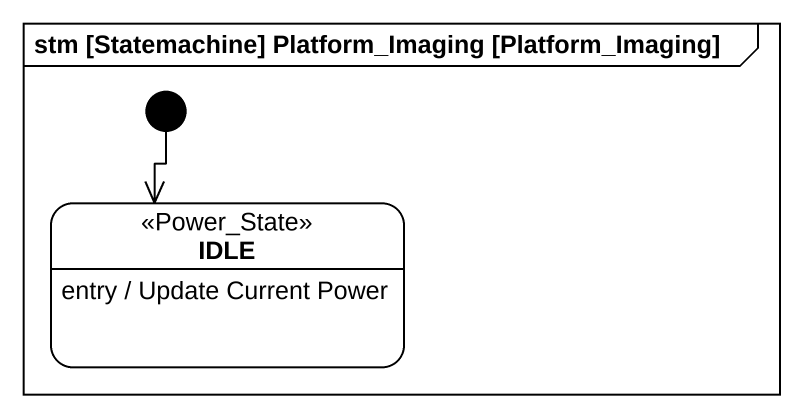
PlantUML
@startuml
mainframe stm [Statemachine] Platform_Imaging [Platform_Imaging]
hide empty description
state IDLE <<Power_State>>
IDLE : entry / Update Current Power
[*] --> IDLE
@enduml
